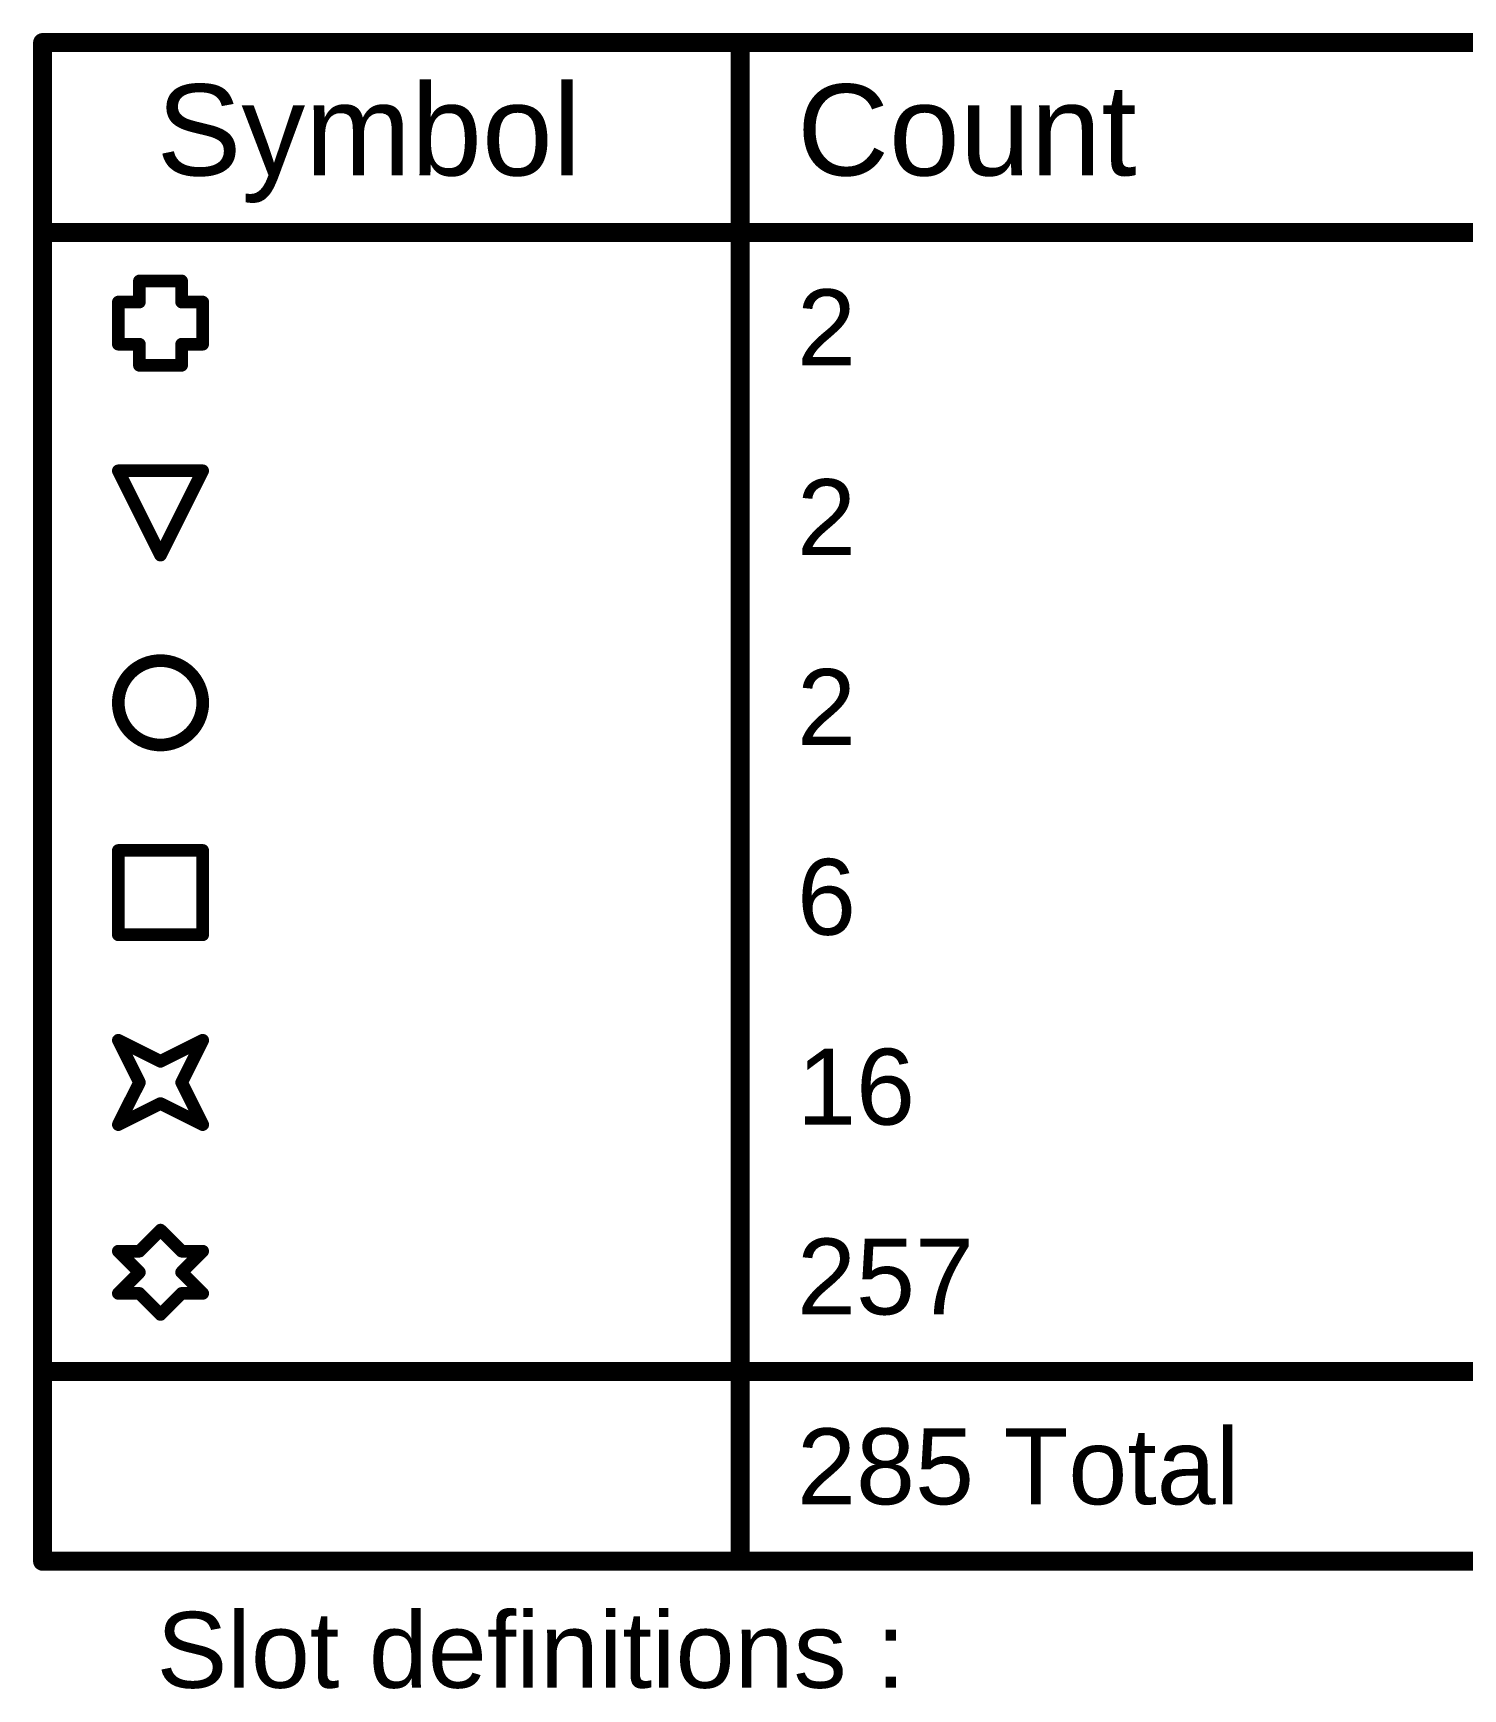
# Model space of a CAD drawing. Header units: inches. Extents: x -4 to 389, y 0 to 108.
# Drawn here: x 46.74 to 75.42, y 33.12 to 66.36 of the extents above; entities that cross this region are included whole.
import ezdxf

# ---------------------------------------------------------------- set-up
doc = ezdxf.new("R2010")
doc.units = ezdxf.units.IN
doc.layers.add('Drill Drawing', color=1, linetype='Continuous')
doc.styles.add('Arial', font='', dxfattribs={"height": 0.2})
doc.styles.get('Arial').set_extended_font_data('Arial')

msp = doc.modelspace()

# ---------------------------------------------------------------- linework, layer by layer
at = {"layer": 'Drill Drawing'}
for points in [[(46.926, 66.166, 0.381, 0.381, 0), (389.273, 66.166, 0.381, 0.381, 0)], [(46.926, 35.686, 0.381, 0.381, 0), (46.926, 66.166, 0.381, 0.381, 0)], [(60.919, 35.686, 0.381, 0.381, 0), (60.919, 66.166, 0.381, 0.381, 0)], [(46.926, 62.356, 0.381, 0.381, 0), (389.273, 62.356, 0.381, 0.381, 0)], [(48.869, 60.959, 0.254, 0.254, 0), (48.869, 61.382, 0.254, 0.254, 0)], [(48.869, 61.382, 0.254, 0.254, 0), (49.715, 61.382, 0.254, 0.254, 0)], [(49.715, 60.959, 0.254, 0.254, 0), (49.715, 61.382, 0.254, 0.254, 0)], [(48.445, 60.112, 0.254, 0.254, 0), (48.445, 60.959, 0.254, 0.254, 0)], [(48.445, 60.959, 0.254, 0.254, 0), (48.869, 60.959, 0.254, 0.254, 0)], [(49.715, 60.959, 0.254, 0.254, 0), (50.139, 60.959, 0.254, 0.254, 0)], [(50.139, 60.112, 0.254, 0.254, 0), (50.139, 60.959, 0.254, 0.254, 0)], [(48.445, 60.112, 0.254, 0.254, 0), (48.869, 60.112, 0.254, 0.254, 0)], [(48.869, 59.689, 0.254, 0.254, 0), (48.869, 60.112, 0.254, 0.254, 0)], [(49.715, 60.112, 0.254, 0.254, 0), (50.139, 60.112, 0.254, 0.254, 0)], [(49.715, 59.689, 0.254, 0.254, 0), (49.715, 60.112, 0.254, 0.254, 0)], [(48.869, 59.689, 0.254, 0.254, 0), (49.715, 59.689, 0.254, 0.254, 0)], [(48.445, 57.572, 0.254, 0.254, 0), (50.139, 57.572, 0.254, 0.254, 0)], [(48.445, 57.572, 0.254, 0.254, 0), (49.292, 55.879, 0.254, 0.254, 0)], [(49.292, 55.879, 0.254, 0.254, 0), (50.139, 57.572, 0.254, 0.254, 0)], [(48.445, 49.952, 0.254, 0.254, 0), (50.139, 49.952, 0.254, 0.254, 0)], [(48.445, 48.259, 0.254, 0.254, 0), (48.445, 49.952, 0.254, 0.254, 0)], [(50.139, 48.259, 0.254, 0.254, 0), (50.139, 49.952, 0.254, 0.254, 0)], [(48.445, 48.259, 0.254, 0.254, 0), (50.139, 48.259, 0.254, 0.254, 0)], [(48.445, 46.142, 0.254, 0.254, 0), (49.292, 45.719, 0.254, 0.254, 0)], [(48.445, 46.142, 0.254, 0.254, 0), (48.869, 45.295, 0.254, 0.254, 0)], [(49.292, 45.719, 0.254, 0.254, 0), (50.139, 46.142, 0.254, 0.254, 0)], [(49.715, 45.295, 0.254, 0.254, 0), (50.139, 46.142, 0.254, 0.254, 0)], [(48.445, 44.449, 0.254, 0.254, 0), (48.869, 45.295, 0.254, 0.254, 0)], [(49.715, 45.295, 0.254, 0.254, 0), (50.139, 44.449, 0.254, 0.254, 0)], [(48.445, 44.449, 0.254, 0.254, 0), (49.292, 44.872, 0.254, 0.254, 0)], [(49.292, 44.872, 0.254, 0.254, 0), (50.139, 44.449, 0.254, 0.254, 0)], [(48.869, 41.909, 0.254, 0.254, 0), (49.292, 42.332, 0.254, 0.254, 0)], [(49.292, 42.332, 0.254, 0.254, 0), (49.715, 41.909, 0.254, 0.254, 0)], [(48.445, 41.909, 0.254, 0.254, 0), (48.869, 41.485, 0.254, 0.254, 0)], [(48.445, 41.909, 0.254, 0.254, 0), (48.869, 41.909, 0.254, 0.254, 0)], [(49.715, 41.909, 0.254, 0.254, 0), (50.139, 41.909, 0.254, 0.254, 0)], [(49.715, 41.485, 0.254, 0.254, 0), (50.139, 41.909, 0.254, 0.254, 0)], [(48.445, 41.062, 0.254, 0.254, 0), (48.869, 41.485, 0.254, 0.254, 0)], [(49.715, 41.485, 0.254, 0.254, 0), (50.139, 41.062, 0.254, 0.254, 0)], [(48.445, 41.062, 0.254, 0.254, 0), (48.869, 41.062, 0.254, 0.254, 0)], [(48.869, 41.062, 0.254, 0.254, 0), (49.292, 40.639, 0.254, 0.254, 0)], [(49.292, 40.639, 0.254, 0.254, 0), (49.715, 41.062, 0.254, 0.254, 0)], [(49.715, 41.062, 0.254, 0.254, 0), (50.139, 41.062, 0.254, 0.254, 0)], [(46.926, 39.496, 0.381, 0.381, 0), (389.273, 39.496, 0.381, 0.381, 0)], [(46.926, 35.686, 0.381, 0.381, 0), (389.273, 35.686, 0.381, 0.381, 0)]]:
    msp.add_lwpolyline(points, format="xyseb", dxfattribs=at)
for points in [[(46.831, 66.166, 0.191, 0.191, 1), (47.022, 66.166, 0.191, 0.191, 1)], [(46.831, 66.166, 0.191, 0.191, 1), (47.022, 66.166, 0.191, 0.191, 1)], [(60.823, 66.166, 0.191, 0.191, 1), (61.014, 66.166, 0.191, 0.191, 1)], [(46.831, 62.356, 0.191, 0.191, 1), (47.022, 62.356, 0.191, 0.191, 1)], [(48.805, 61.382, 0.127, 0.127, 1), (48.932, 61.382, 0.127, 0.127, 1)], [(48.805, 61.382, 0.127, 0.127, 1), (48.932, 61.382, 0.127, 0.127, 1)], [(49.652, 61.382, 0.127, 0.127, 1), (49.779, 61.382, 0.127, 0.127, 1)], [(49.652, 61.382, 0.127, 0.127, 1), (49.779, 61.382, 0.127, 0.127, 1)], [(48.382, 60.959, 0.127, 0.127, 1), (48.509, 60.959, 0.127, 0.127, 1)], [(48.382, 60.959, 0.127, 0.127, 1), (48.509, 60.959, 0.127, 0.127, 1)], [(48.805, 60.959, 0.127, 0.127, 1), (48.932, 60.959, 0.127, 0.127, 1)], [(48.805, 60.959, 0.127, 0.127, 1), (48.932, 60.959, 0.127, 0.127, 1)], [(49.652, 60.959, 0.127, 0.127, 1), (49.779, 60.959, 0.127, 0.127, 1)], [(49.652, 60.959, 0.127, 0.127, 1), (49.779, 60.959, 0.127, 0.127, 1)], [(50.075, 60.959, 0.127, 0.127, 1), (50.202, 60.959, 0.127, 0.127, 1)], [(50.075, 60.959, 0.127, 0.127, 1), (50.202, 60.959, 0.127, 0.127, 1)], [(48.382, 60.112, 0.127, 0.127, 1), (48.509, 60.112, 0.127, 0.127, 1)], [(48.382, 60.112, 0.127, 0.127, 1), (48.509, 60.112, 0.127, 0.127, 1)], [(48.805, 60.112, 0.127, 0.127, 1), (48.932, 60.112, 0.127, 0.127, 1)], [(48.805, 60.112, 0.127, 0.127, 1), (48.932, 60.112, 0.127, 0.127, 1)], [(49.652, 60.112, 0.127, 0.127, 1), (49.779, 60.112, 0.127, 0.127, 1)], [(49.652, 60.112, 0.127, 0.127, 1), (49.779, 60.112, 0.127, 0.127, 1)], [(50.075, 60.112, 0.127, 0.127, 1), (50.202, 60.112, 0.127, 0.127, 1)], [(50.075, 60.112, 0.127, 0.127, 1), (50.202, 60.112, 0.127, 0.127, 1)], [(48.805, 59.689, 0.127, 0.127, 1), (48.932, 59.689, 0.127, 0.127, 1)], [(48.805, 59.689, 0.127, 0.127, 1), (48.932, 59.689, 0.127, 0.127, 1)], [(49.652, 59.689, 0.127, 0.127, 1), (49.779, 59.689, 0.127, 0.127, 1)], [(49.652, 59.689, 0.127, 0.127, 1), (49.779, 59.689, 0.127, 0.127, 1)], [(48.382, 57.572, 0.127, 0.127, 1), (48.509, 57.572, 0.127, 0.127, 1)], [(48.382, 57.572, 0.127, 0.127, 1), (48.509, 57.572, 0.127, 0.127, 1)], [(50.075, 57.572, 0.127, 0.127, 1), (50.202, 57.572, 0.127, 0.127, 1)], [(50.075, 57.572, 0.127, 0.127, 1), (50.202, 57.572, 0.127, 0.127, 1)], [(49.228, 55.879, 0.127, 0.127, 1), (49.355, 55.879, 0.127, 0.127, 1)], [(49.228, 55.879, 0.127, 0.127, 1), (49.355, 55.879, 0.127, 0.127, 1)], [(50.139, 52.915, 0.254, 0.254, 1), (48.445, 52.915, 0.254, 0.254, 1)], [(48.382, 52.915, 0.127, 0.127, 1), (48.509, 52.915, 0.127, 0.127, 1)], [(50.075, 52.915, 0.127, 0.127, 1), (50.202, 52.915, 0.127, 0.127, 1)], [(48.382, 49.952, 0.127, 0.127, 1), (48.509, 49.952, 0.127, 0.127, 1)], [(48.382, 49.952, 0.127, 0.127, 1), (48.509, 49.952, 0.127, 0.127, 1)], [(50.075, 49.952, 0.127, 0.127, 1), (50.202, 49.952, 0.127, 0.127, 1)], [(50.075, 49.952, 0.127, 0.127, 1), (50.202, 49.952, 0.127, 0.127, 1)], [(48.382, 48.259, 0.127, 0.127, 1), (48.509, 48.259, 0.127, 0.127, 1)], [(48.382, 48.259, 0.127, 0.127, 1), (48.509, 48.259, 0.127, 0.127, 1)], [(50.075, 48.259, 0.127, 0.127, 1), (50.202, 48.259, 0.127, 0.127, 1)], [(50.075, 48.259, 0.127, 0.127, 1), (50.202, 48.259, 0.127, 0.127, 1)], [(48.382, 46.142, 0.127, 0.127, 1), (48.509, 46.142, 0.127, 0.127, 1)], [(48.382, 46.142, 0.127, 0.127, 1), (48.509, 46.142, 0.127, 0.127, 1)], [(50.075, 46.142, 0.127, 0.127, 1), (50.202, 46.142, 0.127, 0.127, 1)], [(50.075, 46.142, 0.127, 0.127, 1), (50.202, 46.142, 0.127, 0.127, 1)], [(49.228, 45.719, 0.127, 0.127, 1), (49.355, 45.719, 0.127, 0.127, 1)], [(49.228, 45.719, 0.127, 0.127, 1), (49.355, 45.719, 0.127, 0.127, 1)], [(48.805, 45.295, 0.127, 0.127, 1), (48.932, 45.295, 0.127, 0.127, 1)], [(48.805, 45.295, 0.127, 0.127, 1), (48.932, 45.295, 0.127, 0.127, 1)], [(49.652, 45.295, 0.127, 0.127, 1), (49.779, 45.295, 0.127, 0.127, 1)], [(49.652, 45.295, 0.127, 0.127, 1), (49.779, 45.295, 0.127, 0.127, 1)], [(49.228, 44.872, 0.127, 0.127, 1), (49.355, 44.872, 0.127, 0.127, 1)], [(49.228, 44.872, 0.127, 0.127, 1), (49.355, 44.872, 0.127, 0.127, 1)], [(48.382, 44.449, 0.127, 0.127, 1), (48.509, 44.449, 0.127, 0.127, 1)], [(48.382, 44.449, 0.127, 0.127, 1), (48.509, 44.449, 0.127, 0.127, 1)], [(50.075, 44.449, 0.127, 0.127, 1), (50.202, 44.449, 0.127, 0.127, 1)], [(50.075, 44.449, 0.127, 0.127, 1), (50.202, 44.449, 0.127, 0.127, 1)], [(49.228, 42.332, 0.127, 0.127, 1), (49.355, 42.332, 0.127, 0.127, 1)], [(49.228, 42.332, 0.127, 0.127, 1), (49.355, 42.332, 0.127, 0.127, 1)], [(48.382, 41.909, 0.127, 0.127, 1), (48.509, 41.909, 0.127, 0.127, 1)], [(48.382, 41.909, 0.127, 0.127, 1), (48.509, 41.909, 0.127, 0.127, 1)], [(48.805, 41.909, 0.127, 0.127, 1), (48.932, 41.909, 0.127, 0.127, 1)], [(48.805, 41.909, 0.127, 0.127, 1), (48.932, 41.909, 0.127, 0.127, 1)], [(49.652, 41.909, 0.127, 0.127, 1), (49.779, 41.909, 0.127, 0.127, 1)], [(49.652, 41.909, 0.127, 0.127, 1), (49.779, 41.909, 0.127, 0.127, 1)], [(50.075, 41.909, 0.127, 0.127, 1), (50.202, 41.909, 0.127, 0.127, 1)], [(50.075, 41.909, 0.127, 0.127, 1), (50.202, 41.909, 0.127, 0.127, 1)], [(48.805, 41.485, 0.127, 0.127, 1), (48.932, 41.485, 0.127, 0.127, 1)], [(48.805, 41.485, 0.127, 0.127, 1), (48.932, 41.485, 0.127, 0.127, 1)], [(49.652, 41.485, 0.127, 0.127, 1), (49.779, 41.485, 0.127, 0.127, 1)], [(49.652, 41.485, 0.127, 0.127, 1), (49.779, 41.485, 0.127, 0.127, 1)], [(48.382, 41.062, 0.127, 0.127, 1), (48.509, 41.062, 0.127, 0.127, 1)], [(48.382, 41.062, 0.127, 0.127, 1), (48.509, 41.062, 0.127, 0.127, 1)], [(48.805, 41.062, 0.127, 0.127, 1), (48.932, 41.062, 0.127, 0.127, 1)], [(48.805, 41.062, 0.127, 0.127, 1), (48.932, 41.062, 0.127, 0.127, 1)], [(49.652, 41.062, 0.127, 0.127, 1), (49.779, 41.062, 0.127, 0.127, 1)], [(49.652, 41.062, 0.127, 0.127, 1), (49.779, 41.062, 0.127, 0.127, 1)], [(50.075, 41.062, 0.127, 0.127, 1), (50.202, 41.062, 0.127, 0.127, 1)], [(50.075, 41.062, 0.127, 0.127, 1), (50.202, 41.062, 0.127, 0.127, 1)], [(49.228, 40.639, 0.127, 0.127, 1), (49.355, 40.639, 0.127, 0.127, 1)], [(49.228, 40.639, 0.127, 0.127, 1), (49.355, 40.639, 0.127, 0.127, 1)], [(46.831, 39.496, 0.191, 0.191, 1), (47.022, 39.496, 0.191, 0.191, 1)], [(46.831, 35.686, 0.191, 0.191, 1), (47.022, 35.686, 0.191, 0.191, 1)], [(46.831, 35.686, 0.191, 0.191, 1), (47.022, 35.686, 0.191, 0.191, 1)], [(60.823, 35.686, 0.191, 0.191, 1), (61.014, 35.686, 0.191, 0.191, 1)]]:
    msp.add_lwpolyline(points, format="xyseb", close=True, dxfattribs=at)

# ---------------------------------------------------------------- texts
at = {"layer": 'Drill Drawing', "style": 'Arial'}
for s, height, p in [('Symbol', 1.8288, (49.212, 63.499)), ('Count', 1.8288, (62.062, 63.499)), ('2', 1.524, (62.062, 59.689)), ('2', 1.524, (62.062, 55.879)), ('2', 1.524, (62.062, 52.069)), ('6', 1.524, (62.062, 48.259)), ('16', 1.524, (62.062, 44.449)), ('257', 1.524, (62.062, 40.639)), ('285 Total', 1.524, (62.062, 36.829)), ('Slot definitions :', 1.524, (49.212, 33.146))]:
    msp.add_text(s, height=height, dxfattribs=at).set_placement(p)

doc.saveas('drawing.dxf')
